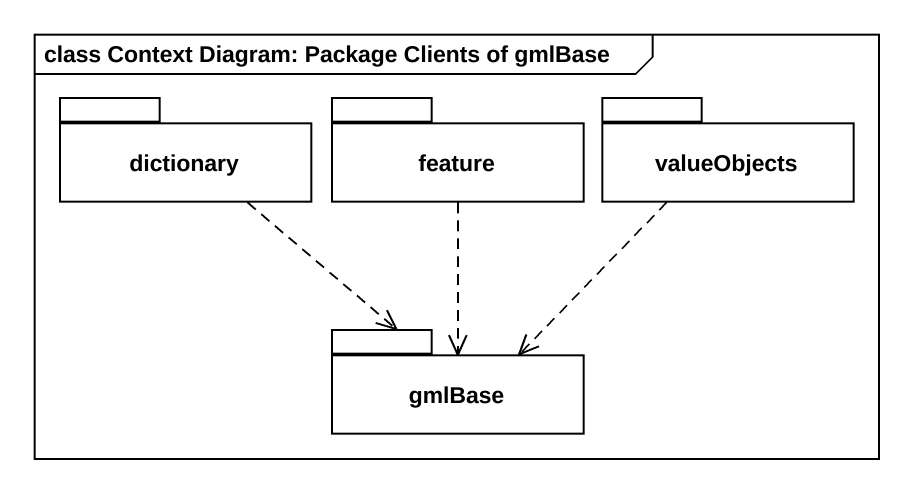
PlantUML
@startuml
mainframe class Context Diagram: Package Clients of gmlBase
package dictionary {
}
package feature {
}
package valueObjects {
}
package gmlBase {
}
dictionary ..> gmlBase
feature ..> gmlBase
valueObjects ..> gmlBase
@enduml
